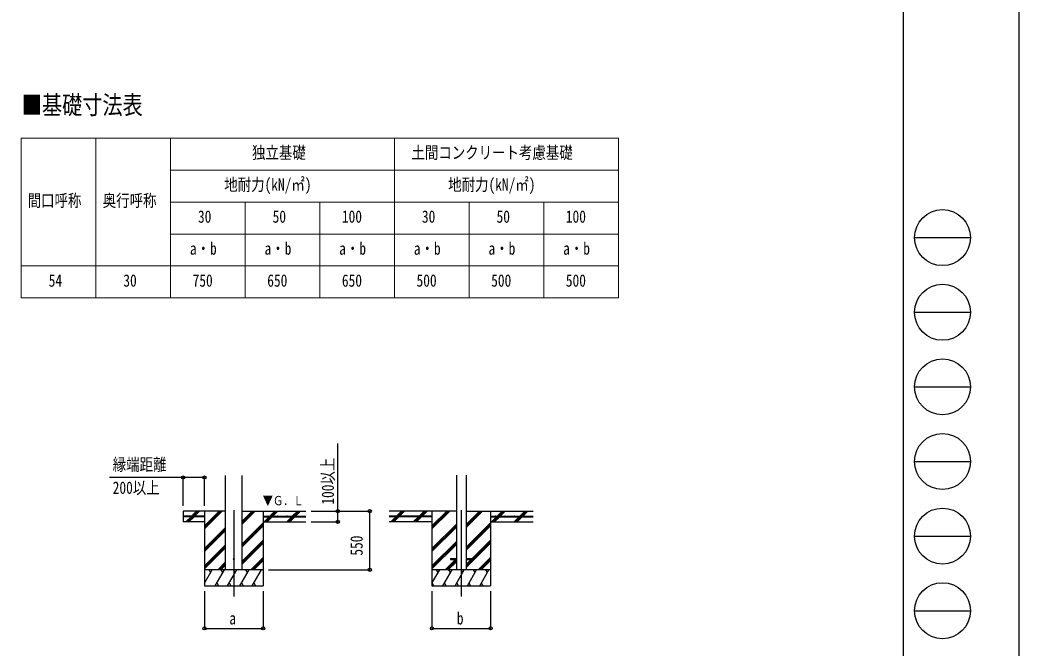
# Model space of a CAD drawing. Units: millimetres, scale not verified. Extents: x -14718 to 14718, y -10395 to 10395.
# Drawn here: x 5349 to 14718, y -6125 to -233 of the extents above; entities that cross this region are included whole.
import ezdxf
from ezdxf.enums import TextEntityAlignment as Align

# ---------------------------------------------------------------- set-up
doc = ezdxf.new("R2010")
doc.units = ezdxf.units.MM
doc.header["$LTSCALE"] = 50
doc.layers.add('0-1_TABLE1', color=7, linetype='Continuous', lineweight=18)
for name, color, linetype in [('0-2_USER1', 3, 'Continuous'), ('0-3_YKK_12', 2, 'Continuous'), ('0-4_YKK_13', 4, 'Continuous'), ('0-5_YKK_A1', 4, 'Continuous'), ('0-6_YKK_D', 6, 'Continuous'), ('0-7_YKK_ZWAK', 7, 'Continuous')]:
    doc.layers.add(name, color=color, linetype=linetype)
doc.styles.add('ＭＳ ゴシック', font='')
doc.styles.get('ＭＳ ゴシック').set_extended_font_data('MS Gothic')

msp = doc.modelspace()

# ---------------------------------------------------------------- linework, layer by layer
at = {"layer": '0-1_TABLE1'}
for p, q in [((5360.53, -1340.84), (10960.53, -1340.84)), ((5360.53, -1340.84), (5360.53, -2840.84)), ((6060.53, -1340.84), (6060.53, -2840.84)), ((6760.53, -1340.84), (6760.53, -2840.84)), ((8860.53, -1340.84), (8860.53, -2840.84)), ((6760.53, -1640.84), (10960.53, -1640.84)), ((6760.53, -1940.84), (10960.53, -1940.84)), ((7460.53, -1940.84), (7460.53, -2840.84)), ((8160.53, -1940.84), (8160.53, -2840.84)), ((9560.53, -1940.84), (9560.53, -2840.84)), ((10260.53, -1940.84), (10260.53, -2840.84)), ((6760.53, -2240.84), (10960.53, -2240.84)), ((5360.53, -2840.84), (10960.53, -2840.84))]:
    msp.add_line(p, q, dxfattribs=at)
for points in [[(10960.53, -1340.84), (10960.53, -1940.84), (10960.53, -2840.84)], [(5360.53, -2540.84), (6060.53, -2540.84), (6760.53, -2540.84), (10960.53, -2540.84)]]:
    msp.add_lwpolyline(points, dxfattribs=at)
at = {"layer": '0-3_YKK_12'}
for p, q in [((7354.22, -4831.63), (7354.22, -5640.84)), ((9487.44, -4831.63), (9487.44, -5640.84))]:
    msp.add_line(p, q, dxfattribs=at)
at = {"layer": '0-4_YKK_13'}
for p, q in [((9387.44, -5286.34), (9387.44, -5295.34)), ((9387.44, -5286.34), (9440.94, -5286.34)), ((9387.44, -5295.34), (9440.94, -5295.34)), ((9533.94, -5286.34), (9587.44, -5286.34)), ((9533.94, -5295.34), (9587.44, -5295.34)), ((9587.44, -5286.34), (9587.44, -5295.34))]:
    msp.add_line(p, q, dxfattribs=at)
msp.add_circle((7354.22, -5290.84), 5, dxfattribs=at)
at = {"layer": '0-5_YKK_A1'}
for p, q in [((7277.22, -5390.84), (7277.22, -4505.49)), ((7431.22, -5390.84), (7431.22, -4505.49)), ((9440.94, -4504.49), (9440.94, -5390.84)), ((9533.94, -4504.49), (9533.94, -5390.84)), ((6958.18, -4888.34), (7005.69, -4840.84)), ((6972.33, -4888.34), (7019.83, -4840.84)), ((6986.47, -4888.34), (7033.97, -4840.84)), ((7079.22, -4840.84), (7079.22, -5540.84)), ((7079.22, -5007.72), (7246.1, -4840.84)), ((7079.22, -4993.58), (7231.96, -4840.84)), ((7079.22, -4979.43), (7217.82, -4840.84)), ((7431.22, -4964.09), (7554.47, -4840.84)), ((7431.22, -4949.94), (7540.33, -4840.84)), ((7431.22, -4935.8), (7526.19, -4840.84)), ((7431.22, -4840.84), (8029.22, -4840.84)), ((7629.22, -4840.84), (7629.22, -5540.84)), ((7690.82, -4888.34), (7738.32, -4840.84)), ((7704.96, -4888.34), (7752.46, -4840.84)), ((7719.1, -4888.34), (7766.6, -4840.84)), ((7902.95, -4888.34), (7950.45, -4840.84)), ((7917.09, -4888.34), (7964.59, -4840.84)), ((7931.23, -4888.34), (7978.73, -4840.84)), ((9440.94, -4840.84), (8812.44, -4840.84)), ((8879.28, -4888.34), (8926.78, -4840.84)), ((8898.28, -4883.48), (8940.92, -4840.84)), ((8907.56, -4888.34), (8955.06, -4840.84)), ((9091.41, -4888.34), (9138.91, -4840.84)), ((9105.55, -4888.34), (9153.05, -4840.84)), ((9119.69, -4888.34), (9167.19, -4840.84)), ((9212.44, -4840.84), (9212.44, -5540.84)), ((9212.44, -5007.72), (9379.33, -4840.84)), ((9212.44, -4993.58), (9365.18, -4840.84)), ((9212.44, -4979.43), (9351.04, -4840.84)), ((9533.94, -4994.59), (9687.69, -4840.84)), ((9533.94, -4980.44), (9673.55, -4840.84)), ((9533.94, -4966.3), (9659.41, -4840.84)), ((9533.94, -4840.84), (10162.44, -4840.84)), ((9762.44, -4840.84), (9762.44, -5540.84)), ((9824.04, -4888.34), (9871.54, -4840.84)), ((9838.18, -4888.34), (9885.68, -4840.84)), ((9852.33, -4888.34), (9899.83, -4840.84)), ((10036.17, -4888.34), (10083.68, -4840.84)), ((10050.32, -4888.34), (10097.82, -4840.84)), ((10064.46, -4888.34), (10111.96, -4840.84)), ((7079.22, -4888.34), (6879.22, -4888.34)), ((7079.22, -4893.34), (6879.22, -4893.34)), ((7079.22, -4940.84), (6879.22, -4940.84)), ((6907.09, -4939.43), (6953.18, -4893.34)), ((6919.83, -4940.84), (6967.33, -4893.34)), ((6933.97, -4940.84), (6981.47, -4893.34)), ((7079.22, -4888.34), (7079.22, -4893.34)), ((7431.22, -5147.93), (7629.22, -4949.93)), ((7431.22, -5162.07), (7629.22, -4964.08)), ((7629.22, -4888.34), (8029.22, -4888.34)), ((7629.22, -4888.34), (7629.22, -4893.34)), ((7629.22, -4893.34), (8029.22, -4893.34)), ((7629.22, -4940.84), (8029.22, -4940.84)), ((7638.32, -4940.84), (7685.82, -4893.34)), ((7652.46, -4940.84), (7699.96, -4893.34)), ((7666.6, -4940.84), (7714.1, -4893.34)), ((7850.45, -4940.84), (7897.95, -4893.34)), ((7864.59, -4940.84), (7912.09, -4893.34)), ((7878.73, -4940.84), (7926.23, -4893.34)), ((9212.44, -4888.34), (8812.44, -4888.34)), ((9212.44, -4893.34), (8812.44, -4893.34)), ((9212.44, -4940.84), (8812.44, -4940.84)), ((8826.78, -4940.84), (8874.28, -4893.34)), ((8840.92, -4940.84), (8888.42, -4893.34)), ((8855.06, -4940.84), (8902.56, -4893.34)), ((8893.42, -4888.34), (8895.09, -4886.67)), ((9040.31, -4939.43), (9086.41, -4893.34)), ((9053.05, -4940.84), (9100.55, -4893.34)), ((9067.19, -4940.84), (9114.69, -4893.34)), ((9212.44, -4888.34), (9212.44, -4893.34)), ((9212.44, -5191.56), (9440.94, -4963.07)), ((9533.94, -5178.43), (9762.44, -4949.93)), ((9533.94, -5192.57), (9762.44, -4964.08)), ((9762.44, -4888.34), (10162.44, -4888.34)), ((9762.44, -4888.34), (9762.44, -4893.34)), ((9762.44, -4893.34), (10162.44, -4893.34)), ((9762.44, -4940.84), (10162.44, -4940.84)), ((9771.54, -4940.84), (9819.04, -4893.34)), ((9785.68, -4940.84), (9833.18, -4893.34)), ((9799.83, -4940.84), (9847.33, -4893.34)), ((9983.67, -4940.84), (10031.17, -4893.34)), ((9997.82, -4940.84), (10045.32, -4893.34)), ((10011.96, -4940.84), (10059.46, -4893.34)), ((7079.22, -5191.56), (7277.22, -4993.57)), ((7079.22, -5205.71), (7277.22, -5007.71)), ((7079.22, -5219.85), (7277.22, -5021.85)), ((7431.22, -5176.22), (7629.22, -4978.22)), ((9212.44, -5205.71), (9440.94, -4977.21)), ((9212.44, -5219.85), (9440.94, -4991.35)), ((9533.94, -5206.72), (9762.44, -4978.22)), ((7431.22, -5310.06), (7629.22, -5112.06)), ((7431.22, -5324.2), (7629.22, -5126.21)), ((7431.22, -5338.35), (7629.22, -5140.35)), ((9212.44, -5353.7), (9440.94, -5125.2)), ((9212.44, -5367.84), (9440.94, -5139.34)), ((9533.94, -5354.7), (9762.44, -5126.21)), ((9533.94, -5368.85), (9762.44, -5140.35)), ((9587.44, -5287.06), (9762.44, -5112.06)), ((7079.22, -5353.7), (7277.22, -5155.7)), ((7079.22, -5367.84), (7277.22, -5169.84)), ((7079.22, -5381.98), (7277.22, -5183.98)), ((9212.44, -5381.98), (9440.94, -5153.48)), ((7204.21, -5390.84), (7277.22, -5317.83)), ((7218.35, -5390.84), (7277.22, -5331.97)), ((7512.58, -5390.84), (7629.22, -5274.2)), ((7526.72, -5390.84), (7629.22, -5288.34)), ((7540.86, -5390.84), (7629.22, -5302.48)), ((9337.44, -5390.84), (9432.94, -5295.34)), ((9351.58, -5390.84), (9440.94, -5301.47)), ((9365.72, -5390.84), (9440.94, -5315.61)), ((9533.94, -5340.56), (9579.17, -5295.34)), ((9645.8, -5390.84), (9762.44, -5274.2)), ((9659.94, -5390.84), (9762.44, -5288.34)), ((9674.09, -5390.84), (9762.44, -5302.48)), ((7629.22, -5390.84), (7079.22, -5390.84)), ((7079.22, -5516.29), (7151.65, -5390.84)), ((7136.65, -5416.82), (7121.65, -5390.84)), ((7180.52, -5540.84), (7267.12, -5390.84)), ((7232.5, -5390.84), (7277.22, -5346.11)), ((7252.12, -5416.82), (7237.12, -5390.84)), ((7295.99, -5540.84), (7382.59, -5390.84)), ((7367.59, -5416.82), (7352.59, -5390.84)), ((7411.46, -5540.84), (7498.06, -5390.84)), ((7483.06, -5416.82), (7468.06, -5390.84)), ((7526.93, -5540.84), (7613.53, -5390.84)), ((7583.53, -5390.84), (7583.53, -5390.84)), ((9762.44, -5390.84), (9212.44, -5390.84)), ((9212.44, -5516.29), (9284.87, -5390.84)), ((9269.87, -5416.82), (9254.87, -5390.84)), ((9313.74, -5540.84), (9400.34, -5390.84)), ((9385.34, -5416.82), (9370.34, -5390.84)), ((9429.21, -5540.84), (9515.81, -5390.84)), ((9500.81, -5416.82), (9485.81, -5390.84)), ((9544.68, -5540.84), (9631.28, -5390.84)), ((9616.28, -5416.82), (9601.28, -5390.84)), ((9660.15, -5540.84), (9746.75, -5390.84)), ((9731.75, -5416.82), (9716.75, -5390.84)), ((7195.52, -5514.86), (7210.51, -5540.84)), ((7310.99, -5514.86), (7325.98, -5540.84)), ((7426.46, -5514.86), (7441.46, -5540.84)), ((7541.93, -5514.86), (7556.92, -5540.84)), ((9213.27, -5514.86), (9228.27, -5540.84)), ((9328.74, -5514.86), (9343.74, -5540.84)), ((9444.21, -5514.86), (9459.21, -5540.84)), ((9559.68, -5514.86), (9574.68, -5540.84)), ((9675.15, -5514.86), (9690.15, -5540.84)), ((7079.22, -5540.84), (7629.22, -5540.84)), ((9212.44, -5540.84), (9762.44, -5540.84))]:
    msp.add_line(p, q, dxfattribs=at)
msp.add_lwpolyline([(7277.22, -4840.84), (6879.22, -4840.84), (6879.22, -4940.84)], dxfattribs=at)
for centre in [(6944.22, -4885.84), (7034.22, -4885.84), (7674.22, -4885.84), (7764.22, -4885.84), (7854.22, -4885.84), (7944.22, -4885.84), (8897.44, -4885.84), (8987.44, -4885.84), (9077.44, -4885.84), (9167.44, -4885.84), (9807.44, -4885.84), (9897.44, -4885.84), (9987.44, -4885.84), (10077.44, -4885.84)]:
    msp.add_circle(centre, 2.5, dxfattribs=at)
at = {"layer": '0-6_YKK_D'}
for p, q in [((6879.22, -4790.84), (6879.22, -4524.58)), ((7079.22, -4790.84), (7079.22, -4524.58)), ((8079.22, -4840.84), (8630.22, -4840.84)), ((8079.22, -4840.84), (8330.22, -4840.84)), ((8629.22, -5390.84), (8629.22, -4840.84)), ((8079.22, -4940.84), (8330.22, -4940.84)), ((7679.22, -5390.84), (8630.22, -5390.84)), ((7079.22, -5590.84), (7079.22, -5941.84)), ((7629.22, -5590.84), (7629.22, -5941.84)), ((9212.44, -5590.84), (9212.44, -5941.84)), ((9762.44, -5590.84), (9762.44, -5941.84)), ((7079.22, -5940.84), (7629.22, -5940.84)), ((9212.44, -5940.84), (9762.44, -5940.84))]:
    msp.add_line(p, q, dxfattribs=at)
for points in [[(8329.22, -4940.84), (8329.22, -4840.84), (8329.22, -4207.34)], [(7079.22, -4525.58), (6879.22, -4525.58), (6188.52, -4525.58)]]:
    msp.add_lwpolyline(points, dxfattribs=at)
for centre in [(6879.22, -4525.58), (7079.22, -4525.58), (8329.22, -4840.84), (8629.22, -4840.84), (8329.22, -4940.84), (8629.22, -5390.84), (7079.22, -5940.84), (7629.22, -5940.84), (9212.44, -5940.84), (9762.44, -5940.84)]:
    msp.add_circle(centre, 14.88, dxfattribs=at)
at = {"layer": '0-7_YKK_ZWAK'}
for p, q in [((13632.57, 9712.5), (13632.57, -8837.5)), ((13737.57, -2275), (14262.57, -2275)), ((13737.57, -2975), (14262.57, -2975)), ((13737.57, -3675), (14262.57, -3675)), ((13737.57, -4375), (14262.57, -4375)), ((13737.57, -5075), (14262.57, -5075)), ((13737.57, -5775), (14262.57, -5775))]:
    msp.add_line(p, q, dxfattribs=at)
msp.add_lwpolyline([(-14717.5, -10395), (14717.5, -10395), (14717.5, 10395), (-14717.5, 10395)], close=True, dxfattribs=at)
for centre in [(14000.07, -2275), (14000.07, -2975), (14000.07, -3675), (14000.07, -4375), (14000.07, -5075), (14000.07, -5775)]:
    msp.add_circle(centre, 262.5, dxfattribs=at)

# ---------------------------------------------------------------- texts
at = {"layer": '0-1_TABLE1', "style": 'ＭＳ ゴシック', "width": 0.8}
for s, p in [('独立基礎', (7524.93, -1569.59)), ('土間コンクリート考慮基礎', (9020.13, -1569.59)), ('地耐力(kN/㎡)', (7264.53, -1869.59)), ('地耐力(kN/㎡)', (9364.53, -1869.59)), ('間口呼称', (5420.73, -2019.59)), ('奥行呼称', (6124.93, -2019.59)), ('30', (7018.13, -2169.59)), ('50', (7718.13, -2169.59)), ('100', (8367.73, -2169.59)), ('30', (9118.13, -2169.59)), ('50', (9818.13, -2169.59)), ('100', (10467.73, -2169.59)), ('a・b', (6942.53, -2469.59)), ('a・b', (7642.53, -2469.59)), ('a・b', (8342.53, -2469.59)), ('a・b', (9042.53, -2469.59)), ('a・b', (9742.53, -2469.59)), ('a・b', (10442.53, -2469.59)), ('54', (5618.13, -2769.59)), ('30', (6318.13, -2769.59)), ('750', (6967.73, -2769.59)), ('650', (7667.73, -2769.59)), ('650', (8367.73, -2769.59)), ('500', (9067.73, -2769.59)), ('500', (9767.73, -2769.59)), ('500', (10467.73, -2769.59))]:
    msp.add_text(s, height=115.5, dxfattribs=at).set_placement(p, align=Align.BOTTOM_LEFT)
at = {"layer": '0-2_USER1', "style": 'ＭＳ ゴシック', "width": 0.8}
msp.add_text('■基礎寸法表', height=173.2, dxfattribs=at).set_placement((5365.8, -1168.61), align=Align.BOTTOM_LEFT)
at = {"layer": '0-5_YKK_A1', "style": 'ＭＳ ゴシック', "width": 0.8}
msp.add_text('▼Ｇ．Ｌ', height=87.98, dxfattribs=at).set_placement((7625.35, -4812.39), align=Align.BOTTOM_LEFT)
at = {"layer": '0-6_YKK_D', "style": 'ＭＳ ゴシック', "width": 0.8}
for s, p in [('縁端距離', (6218.52, -4495.58)), ('200以上', (6218.52, -4713.08)), ('b', (9445.44, -5938.5)), ('a', (7312.22, -5938.5))]:
    msp.add_text(s, height=115.5, dxfattribs=at).set_placement(p, align=Align.BOTTOM_LEFT)
for s, p in [('100以上', (8327.82, -4779.94)), ('550', (8597.22, -5258.64))]:
    msp.add_text(s, height=115.5, rotation=90, dxfattribs=at).set_placement(p, align=Align.BOTTOM_LEFT)

doc.saveas('drawing.dxf')
